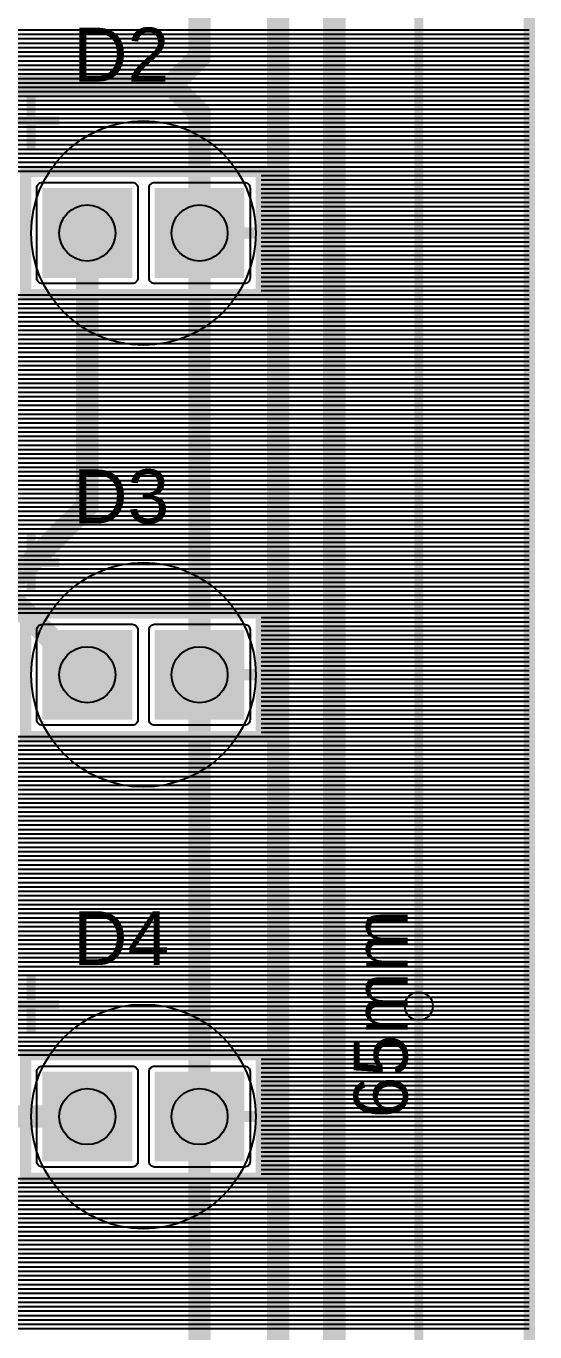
# Model space of a CAD drawing. Header units: centimetres. Extents: x -12.01 to -3.74, y 2.99 to 11.26.
# Drawn here: x -4.888 to -3.737, y 6.513 to 9.468 of the extents above; entities that cross this region are included whole.
import ezdxf

# ---------------------------------------------------------------- set-up
doc = ezdxf.new("R2010")
doc.units = ezdxf.units.CM
doc.layers.get('0').update_dxf_attribs({"linetype": 'CONTINUOUS'})

# ---------------------------------------------------------------- blocks, each defined once
blk = doc.blocks.new('RPAD')
blk.add_trace([(-0.5, -0.5), (-0.5, 0.5), (0.5, -0.5), (0.5, 0.5)])

msp = doc.modelspace()

# ---------------------------------------------------------------- linework, layer by layer
for points, const_width in [([(-12, 4), (-11, 3), (-3.75, 3), (-3.75, 11.25), (-11.5, 11.25), (-12, 10.75), (-12, 4)], 0.0254), ([(-7.21, 5.988), (-7.21, 5.7785), (-7.0485, 5.617), (-7.0485, 5.207), (-7.1755, 5.08), (-7.874, 5.08), (-8.03095, 4.92305), (-8.03095, 3.4925), (-7.90395, 3.3655), (-4.318, 3.3655), (-4.191, 3.4925), (-4.191, 10.922), (-4.318, 11.049), (-6.858, 11.049), (-6.985, 10.922), (-6.985, 10.6045), (-6.858, 10.4775), (-6.858, 10.414), (-6.75, 10.306), (-6.75, 9.75)], 0.0508), ([(-6.75, 10.75), (-6.578, 10.922), (-4.445, 10.922), (-4.318, 10.795), (-4.318, 3.7465), (-4.445, 3.6195), (-7.8105, 3.6195), (-7.9375, 3.7465), (-7.9375, 4.1275), (-7.874, 4.191), (-7.9375, 4.2545), (-7.9375, 4.826), (-7.8105, 4.953), (-7.0485, 4.953), (-6.9215, 5.08), (-6.9215, 6.4615), (-7.21, 6.75)], 0.0508), ([(-4, 4), (-4, 10.5)], 0.02032), ([(-4.5595, 9.3345), (-4.496, 9.398), (-4.496, 10)], 0.0508), ([(-6.6675, 9.017), (-6.604, 9.0805), (-6.477, 9.0805), (-6.4135, 9.144), (-6.0325, 9.144), (-5.588, 8.6995), (-5.207, 8.6995), (-5.08, 8.8265), (-5.08, 9.2075), (-4.953, 9.3345), (-4.5595, 9.3345)], 0.0508), ([(-4.496, 9), (-4.496, 9.271), (-4.5595, 9.3345)], 0.0508), ([(-4.877, 9.3175), (-4.877, 9.1905)], 0.02032), ([(-4.877, 9.3175), (-4.877, 9.1905)], 0.02032), ([(-4.9405, 9.254), (-4.8135, 9.254)], 0.02032), ([(-4.9405, 9.254), (-4.8135, 9.254)], 0.02032), ([(-4.356301, 8.860301), (-4.889699, 8.860301), (-4.889699, 9.139699), (-4.356301, 9.139699), (-4.356301, 8.860301)], 0.0254), ([(-4.496, 9.139699), (-4.496, 9)], 0.0254), ([(-4.75, 9), (-4.75, 8.382), (-4.902, 8.23), (-5.75, 8.23)], 0.0508), ([(-4.496, 9), (-4.496, 8)], 0.0508), ([(-4.356301, 9), (-4.496, 9)], 0.0254), ([(-4.496, 8.860301), (-4.496, 9)], 0.0254), ([(-4.877, 8.3175), (-4.877, 8.1905)], 0.02032), ([(-4.877, 8.3175), (-4.877, 8.1905)], 0.02032), ([(-4.9405, 8.254), (-4.8135, 8.254)], 0.02032), ([(-4.9405, 8.254), (-4.8135, 8.254)], 0.02032), ([(-4.75, 8), (-4.9031, 8.1531), (-5.5245, 8.1531), (-5.6131, 8.0645), (-5.9155, 8.0645), (-6.25, 7.73)], 0.0508), ([(-4.356301, 7.860301), (-4.889699, 7.860301), (-4.889699, 8.139699), (-4.356301, 8.139699), (-4.356301, 7.860301)], 0.0254), ([(-4.496, 8.139699), (-4.496, 8)], 0.0254), ([(-4.496, 8), (-4.496, 7)], 0.0508), ([(-4.356301, 8), (-4.496, 8)], 0.0254), ([(-4.496, 7.860301), (-4.496, 8)], 0.0254), ([(-4.877, 7.3175), (-4.877, 7.1905)], 0.02032), ([(-4.877, 7.3175), (-4.877, 7.1905)], 0.02032), ([(-4.9405, 7.254), (-4.8135, 7.254)], 0.02032), ([(-4.9405, 7.254), (-4.8135, 7.254)], 0.02032), ([(-4.356301, 6.860301), (-4.889699, 6.860301), (-4.889699, 7.139699), (-4.356301, 7.139699), (-4.356301, 6.860301)], 0.0254), ([(-4.496, 7.139699), (-4.496, 7)], 0.0254), ([(-5.25, 6.73), (-4.98, 7), (-4.75, 7)], 0.0508), ([(-4.496, 7), (-4.496, 6)], 0.0508), ([(-4.356301, 7), (-4.496, 7)], 0.0254), ([(-4.496, 6.860301), (-4.496, 7)], 0.0254)]:
    msp.add_lwpolyline(points, dxfattribs=dict(const_width=const_width))
for points in [[(-5.623001, 9.46), (-3.75, 9.46)], [(-5.640396, 9.43), (-3.75, 9.43)], [(-5.630396, 9.44), (-3.75, 9.44)], [(-5.623001, 9.45), (-3.75, 9.45)], [(-5.670396, 9.4), (-3.75, 9.4)], [(-5.660396, 9.41), (-3.75, 9.41)], [(-5.650396, 9.42), (-3.75, 9.42)], [(-6.555396, 9.37), (-3.75, 9.37)], [(-5.690396, 9.38), (-3.75, 9.38)], [(-5.680396, 9.39), (-3.75, 9.39)], [(-6.545396, 9.36), (-3.75, 9.36)], [(-6.535396, 9.35), (-3.75, 9.35)], [(-6.525396, 9.34), (-3.75, 9.34)], [(-6.515396, 9.33), (-3.75, 9.33)], [(-6.505396, 9.32), (-3.75, 9.32)], [(-6.495396, 9.31), (-3.75, 9.31)], [(-6.488001, 9.3), (-3.75, 9.3)], [(-6.488001, 9.29), (-3.75, 9.29)], [(-6.488001, 9.28), (-3.75, 9.28)], [(-6.488001, 9.27), (-3.75, 9.27)], [(-6.488001, 9.26), (-3.75, 9.26)], [(-6.488001, 9.25), (-3.75, 9.25)], [(-6.488001, 9.24), (-3.75, 9.24)], [(-6.488001, 9.23), (-3.75, 9.23)], [(-6.488001, 9.22), (-3.75, 9.22)], [(-6.488001, 9.21), (-3.75, 9.21)], [(-6.488001, 9.2), (-3.75, 9.2)], [(-6.515396, 9.17), (-3.75, 9.17)], [(-6.505396, 9.18), (-3.75, 9.18)], [(-6.495396, 9.19), (-3.75, 9.19)], [(-6.545396, 9.14), (-3.75, 9.14)], [(-6.535396, 9.15), (-3.75, 9.15)], [(-6.525396, 9.16), (-3.75, 9.16)], [(-4.356301, 9.13), (-3.75, 9.13)], [(-4.356301, 9.12), (-3.75, 9.12)], [(-4.356301, 9.11), (-3.75, 9.11)], [(-4.356301, 9.1), (-3.75, 9.1)], [(-4.356301, 9.09), (-3.75, 9.09)], [(-4.356301, 9.08), (-3.75, 9.08)], [(-4.356301, 9.07), (-3.75, 9.07)], [(-4.356301, 9.06), (-3.75, 9.06)], [(-4.356301, 9.05), (-3.75, 9.05)], [(-4.356301, 9.04), (-3.75, 9.04)], [(-4.356301, 9.03), (-3.75, 9.03)], [(-4.356301, 9.02), (-3.75, 9.02)], [(-4.356301, 9.01), (-3.75, 9.01)], [(-4.356301, 9), (-3.75, 9)], [(-4.356301, 8.99), (-3.75, 8.99)], [(-4.356301, 8.98), (-3.75, 8.98)], [(-4.356301, 8.97), (-3.75, 8.97)], [(-4.356301, 8.96), (-3.75, 8.96)], [(-4.356301, 8.95), (-3.75, 8.95)], [(-4.356301, 8.94), (-3.75, 8.94)], [(-4.356301, 8.93), (-3.75, 8.93)], [(-4.356301, 8.92), (-3.75, 8.92)], [(-4.356301, 8.91), (-3.75, 8.91)], [(-4.356301, 8.9), (-3.75, 8.9)], [(-4.356301, 8.89), (-3.75, 8.89)], [(-4.356301, 8.88), (-3.75, 8.88)], [(-4.356301, 8.87), (-3.75, 8.87)], [(-7.076515, 8.85), (-3.75, 8.85)], [(-7.066515, 8.84), (-3.75, 8.84)], [(-5.190396, 8.86), (-3.75, 8.86)], [(-7.056515, 8.83), (-3.75, 8.83)], [(-7.046515, 8.82), (-3.75, 8.82)], [(-7.044901, 8.81), (-3.75, 8.81)], [(-7.044901, 8.8), (-3.75, 8.8)], [(-7.044901, 8.79), (-3.75, 8.79)], [(-7.044901, 8.78), (-3.75, 8.78)], [(-7.044901, 8.77), (-3.75, 8.77)], [(-7.044901, 8.76), (-3.75, 8.76)], [(-7.044901, 8.75), (-3.75, 8.75)], [(-7.044901, 8.74), (-3.75, 8.74)], [(-7.044901, 8.73), (-3.75, 8.73)], [(-7.044901, 8.72), (-3.75, 8.72)], [(-7.044901, 8.71), (-3.75, 8.71)], [(-7.044901, 8.7), (-3.75, 8.7)], [(-7.044901, 8.69), (-3.75, 8.69)], [(-7.056515, 8.67), (-3.75, 8.67)], [(-7.046515, 8.68), (-3.75, 8.68)], [(-7.086515, 8.64), (-3.75, 8.64)], [(-7.076515, 8.65), (-3.75, 8.65)], [(-7.066515, 8.66), (-3.75, 8.66)], [(-7.116515, 8.61), (-3.75, 8.61)], [(-7.106515, 8.62), (-3.75, 8.62)], [(-7.096515, 8.63), (-3.75, 8.63)], [(-12, 8.58), (-3.75, 8.58)], [(-7.136515, 8.59), (-3.75, 8.59)], [(-7.126515, 8.6), (-3.75, 8.6)], [(-12, 8.57), (-3.75, 8.57)], [(-12, 8.56), (-3.75, 8.56)], [(-12, 8.55), (-3.75, 8.55)], [(-12, 8.54), (-3.75, 8.54)], [(-12, 8.53), (-3.75, 8.53)], [(-12, 8.52), (-3.75, 8.52)], [(-12, 8.51), (-3.75, 8.51)], [(-12, 8.5), (-3.75, 8.5)], [(-12, 8.49), (-3.75, 8.49)], [(-12, 8.48), (-3.75, 8.48)], [(-12, 8.47), (-3.75, 8.47)], [(-12, 8.46), (-3.75, 8.46)], [(-12, 8.45), (-3.75, 8.45)], [(-12, 8.44), (-3.75, 8.44)], [(-12, 8.43), (-3.75, 8.43)], [(-12, 8.42), (-3.75, 8.42)], [(-12, 8.41), (-3.75, 8.41)], [(-12, 8.4), (-3.75, 8.4)], [(-12, 8.39), (-3.75, 8.39)], [(-12, 8.38), (-3.75, 8.38)], [(-12, 8.37), (-3.75, 8.37)], [(-12, 8.36), (-3.75, 8.36)], [(-5.690396, 8.35), (-3.75, 8.35)], [(-5.680396, 8.34), (-3.75, 8.34)], [(-5.670396, 8.33), (-3.75, 8.33)], [(-5.660396, 8.32), (-3.75, 8.32)], [(-5.650396, 8.31), (-3.75, 8.31)], [(-5.640396, 8.3), (-3.75, 8.3)], [(-5.630396, 8.29), (-3.75, 8.29)], [(-5.623001, 8.28), (-3.75, 8.28)], [(-5.623001, 8.27), (-3.75, 8.27)], [(-5.623001, 8.26), (-3.75, 8.26)], [(-5.623001, 8.25), (-3.75, 8.25)], [(-5.623001, 8.24), (-3.75, 8.24)], [(-5.623001, 8.23), (-3.75, 8.23)], [(-5.623001, 8.22), (-3.75, 8.22)], [(-5.623001, 8.21), (-3.75, 8.21)], [(-5.623001, 8.2), (-3.75, 8.2)], [(-5.623001, 8.19), (-3.75, 8.19)], [(-5.640396, 8.16), (-3.75, 8.16)], [(-5.630396, 8.17), (-3.75, 8.17)], [(-5.623001, 8.18), (-3.75, 8.18)], [(-5.660396, 8.14), (-3.75, 8.14)], [(-5.650396, 8.15), (-3.75, 8.15)], [(-4.356301, 8.13), (-3.75, 8.13)], [(-4.356301, 8.12), (-3.75, 8.12)], [(-4.356301, 8.11), (-3.75, 8.11)], [(-4.356301, 8.1), (-3.75, 8.1)], [(-4.356301, 8.09), (-3.75, 8.09)], [(-4.356301, 8.08), (-3.75, 8.08)], [(-4.356301, 8.07), (-3.75, 8.07)], [(-4.356301, 8.06), (-3.75, 8.06)], [(-4.356301, 8.05), (-3.75, 8.05)], [(-4.356301, 8.04), (-3.75, 8.04)], [(-4.356301, 8.03), (-3.75, 8.03)], [(-4.356301, 8.02), (-3.75, 8.02)], [(-4.356301, 8.01), (-3.75, 8.01)], [(-4.356301, 8), (-3.75, 8)], [(-4.356301, 7.99), (-3.75, 7.99)], [(-4.356301, 7.98), (-3.75, 7.98)], [(-4.356301, 7.97), (-3.75, 7.97)], [(-4.356301, 7.96), (-3.75, 7.96)], [(-4.356301, 7.95), (-3.75, 7.95)], [(-4.356301, 7.94), (-3.75, 7.94)], [(-4.356301, 7.93), (-3.75, 7.93)], [(-4.356301, 7.92), (-3.75, 7.92)], [(-4.356301, 7.91), (-3.75, 7.91)], [(-4.356301, 7.9), (-3.75, 7.9)], [(-4.356301, 7.89), (-3.75, 7.89)], [(-4.356301, 7.88), (-3.75, 7.88)], [(-4.356301, 7.87), (-3.75, 7.87)], [(-5.373001, 7.86), (-3.75, 7.86)], [(-5.373001, 7.85), (-3.75, 7.85)], [(-5.373001, 7.84), (-3.75, 7.84)], [(-5.395396, 7.81), (-3.75, 7.81)], [(-5.385396, 7.82), (-3.75, 7.82)], [(-5.375396, 7.83), (-3.75, 7.83)], [(-5.425396, 7.78), (-3.75, 7.78)], [(-5.415396, 7.79), (-3.75, 7.79)], [(-5.405396, 7.8), (-3.75, 7.8)], [(-6.123001, 7.75), (-3.75, 7.75)], [(-5.445396, 7.76), (-3.75, 7.76)], [(-5.435396, 7.77), (-3.75, 7.77)], [(-6.123001, 7.74), (-3.75, 7.74)], [(-6.123001, 7.73), (-3.75, 7.73)], [(-6.123001, 7.72), (-3.75, 7.72)], [(-6.123001, 7.71), (-3.75, 7.71)], [(-6.123001, 7.7), (-3.75, 7.7)], [(-6.123001, 7.69), (-3.75, 7.69)], [(-6.140396, 7.66), (-3.75, 7.66)], [(-6.130396, 7.67), (-3.75, 7.67)], [(-6.123001, 7.68), (-3.75, 7.68)], [(-6.170396, 7.63), (-3.75, 7.63)], [(-6.160396, 7.64), (-3.75, 7.64)], [(-6.150396, 7.65), (-3.75, 7.65)], [(-11.152436, 7.6), (-3.75, 7.6)], [(-6.190396, 7.61), (-3.75, 7.61)], [(-6.180396, 7.62), (-3.75, 7.62)], [(-11.142436, 7.59), (-3.75, 7.59)], [(-11.132436, 7.58), (-3.75, 7.58)], [(-11.122436, 7.57), (-3.75, 7.57)], [(-11.112436, 7.56), (-3.75, 7.56)], [(-11.110301, 7.55), (-3.75, 7.55)], [(-11.110301, 7.54), (-3.75, 7.54)], [(-11.110301, 7.53), (-3.75, 7.53)], [(-11.110301, 7.52), (-3.75, 7.52)], [(-11.110301, 7.51), (-3.75, 7.51)], [(-11.110301, 7.5), (-3.75, 7.5)], [(-11.110301, 7.49), (-3.75, 7.49)], [(-11.110301, 7.48), (-3.75, 7.48)], [(-11.110301, 7.47), (-3.75, 7.47)], [(-11.110301, 7.46), (-3.75, 7.46)], [(-11.110301, 7.45), (-3.75, 7.45)], [(-11.132436, 7.42), (-3.75, 7.42)], [(-11.122436, 7.43), (-3.75, 7.43)], [(-11.112436, 7.44), (-3.75, 7.44)], [(-11.162436, 7.39), (-3.75, 7.39)], [(-11.152436, 7.4), (-3.75, 7.4)], [(-11.142436, 7.41), (-3.75, 7.41)], [(-11.172436, 7.38), (-3.75, 7.38)], [(-5.440396, 7.37), (-3.75, 7.37)], [(-5.430396, 7.36), (-3.75, 7.36)], [(-5.420396, 7.35), (-3.75, 7.35)], [(-5.410396, 7.34), (-3.75, 7.34)], [(-5.400396, 7.33), (-3.75, 7.33)], [(-5.390396, 7.32), (-3.75, 7.32)], [(-5.380396, 7.31), (-3.75, 7.31)], [(-5.373001, 7.3), (-3.75, 7.3)], [(-5.373001, 7.29), (-3.75, 7.29)], [(-5.373001, 7.28), (-3.75, 7.28)], [(-5.373001, 7.27), (-3.75, 7.27)], [(-5.373001, 7.26), (-3.75, 7.26)], [(-5.373001, 7.25), (-3.75, 7.25)], [(-5.373001, 7.24), (-3.75, 7.24)], [(-5.373001, 7.23), (-3.75, 7.23)], [(-5.373001, 7.22), (-3.75, 7.22)], [(-5.380396, 7.19), (-3.75, 7.19)], [(-5.373001, 7.21), (-3.75, 7.21)], [(-5.373001, 7.2), (-3.75, 7.2)], [(-5.410396, 7.16), (-3.75, 7.16)], [(-5.400396, 7.17), (-3.75, 7.17)], [(-5.390396, 7.18), (-3.75, 7.18)], [(-5.430396, 7.14), (-3.75, 7.14)], [(-5.420396, 7.15), (-3.75, 7.15)], [(-4.356301, 7.13), (-3.75, 7.13)], [(-4.356301, 7.12), (-3.75, 7.12)], [(-4.356301, 7.11), (-3.75, 7.11)], [(-4.356301, 7.1), (-3.75, 7.1)], [(-4.356301, 7.09), (-3.75, 7.09)], [(-4.356301, 7.08), (-3.75, 7.08)], [(-4.356301, 7.07), (-3.75, 7.07)], [(-4.356301, 7.06), (-3.75, 7.06)], [(-4.356301, 7.05), (-3.75, 7.05)], [(-4.356301, 7.04), (-3.75, 7.04)], [(-4.356301, 7.03), (-3.75, 7.03)], [(-4.356301, 7.02), (-3.75, 7.02)], [(-4.356301, 7.01), (-3.75, 7.01)], [(-4.356301, 7), (-3.75, 7)], [(-4.356301, 6.99), (-3.75, 6.99)], [(-4.356301, 6.98), (-3.75, 6.98)], [(-4.356301, 6.97), (-3.75, 6.97)], [(-4.356301, 6.96), (-3.75, 6.96)], [(-4.356301, 6.95), (-3.75, 6.95)], [(-4.356301, 6.94), (-3.75, 6.94)], [(-4.356301, 6.93), (-3.75, 6.93)], [(-4.356301, 6.92), (-3.75, 6.92)], [(-4.356301, 6.91), (-3.75, 6.91)], [(-4.356301, 6.9), (-3.75, 6.9)], [(-4.356301, 6.89), (-3.75, 6.89)], [(-6.045396, 6.86), (-3.75, 6.86)], [(-4.356301, 6.88), (-3.75, 6.88)], [(-4.356301, 6.87), (-3.75, 6.87)], [(-5.190396, 6.85), (-3.75, 6.85)], [(-5.180396, 6.84), (-3.75, 6.84)], [(-5.170396, 6.83), (-3.75, 6.83)], [(-5.160396, 6.82), (-3.75, 6.82)], [(-5.150396, 6.81), (-3.75, 6.81)], [(-5.140396, 6.8), (-3.75, 6.8)], [(-5.130396, 6.79), (-3.75, 6.79)], [(-5.123001, 6.78), (-3.75, 6.78)], [(-5.123001, 6.77), (-3.75, 6.77)], [(-5.123001, 6.76), (-3.75, 6.76)], [(-5.123001, 6.75), (-3.75, 6.75)], [(-5.123001, 6.74), (-3.75, 6.74)], [(-5.123001, 6.73), (-3.75, 6.73)], [(-5.123001, 6.72), (-3.75, 6.72)], [(-5.123001, 6.71), (-3.75, 6.71)], [(-5.123001, 6.7), (-3.75, 6.7)], [(-5.123001, 6.69), (-3.75, 6.69)], [(-5.140396, 6.66), (-3.75, 6.66)], [(-5.130396, 6.67), (-3.75, 6.67)], [(-5.123001, 6.68), (-3.75, 6.68)], [(-5.170396, 6.63), (-3.75, 6.63)], [(-5.160396, 6.64), (-3.75, 6.64)], [(-5.150396, 6.65), (-3.75, 6.65)], [(-7.126515, 6.6), (-3.75, 6.6)], [(-5.190396, 6.61), (-3.75, 6.61)], [(-5.180396, 6.62), (-3.75, 6.62)], [(-12, 6.58), (-3.75, 6.58)], [(-12, 6.57), (-3.75, 6.57)], [(-7.136515, 6.59), (-3.75, 6.59)], [(-12, 6.56), (-3.75, 6.56)], [(-12, 6.55), (-3.75, 6.55)], [(-12, 6.54), (-3.75, 6.54)], [(-12, 6.53), (-3.75, 6.53)], [(-12, 6.52), (-3.75, 6.52)]]:
    msp.add_lwpolyline(points)
for points in [[(-4.8516, 9.1143), (-4.6484, 9.1143), (-4.645803, 9.114047), (-4.643402, 9.11332), (-4.641242, 9.112165), (-4.639371, 9.110629), (-4.637835, 9.108757), (-4.63668, 9.106598), (-4.635953, 9.104197), (-4.6357, 9.1016), (-4.6357, 8.8984), (-4.635953, 8.895803), (-4.63668, 8.893402), (-4.637835, 8.891243), (-4.639371, 8.889371), (-4.641242, 8.887835), (-4.643402, 8.88668), (-4.645803, 8.885953), (-4.6484, 8.8857), (-4.8516, 8.8857), (-4.854197, 8.885953), (-4.856598, 8.88668), (-4.858758, 8.887835), (-4.860629, 8.889371), (-4.862165, 8.891243), (-4.86332, 8.893402), (-4.864047, 8.895803), (-4.8643, 8.8984), (-4.8643, 9.1016), (-4.864047, 9.104197), (-4.86332, 9.106598), (-4.862165, 9.108757), (-4.860629, 9.110629), (-4.858758, 9.112165), (-4.856598, 9.11332), (-4.854197, 9.114047), (-4.8516, 9.1143)], [(-4.5976, 9.1143), (-4.3944, 9.1143), (-4.391803, 9.114047), (-4.389402, 9.11332), (-4.387242, 9.112165), (-4.385371, 9.110629), (-4.383835, 9.108757), (-4.38268, 9.106598), (-4.381953, 9.104197), (-4.3817, 9.1016), (-4.3817, 8.8984), (-4.381953, 8.895803), (-4.38268, 8.893402), (-4.383835, 8.891243), (-4.385371, 8.889371), (-4.387242, 8.887835), (-4.389402, 8.88668), (-4.391803, 8.885953), (-4.3944, 8.8857), (-4.5976, 8.8857), (-4.600197, 8.885953), (-4.602598, 8.88668), (-4.604758, 8.887835), (-4.606629, 8.889371), (-4.608165, 8.891243), (-4.60932, 8.893402), (-4.610047, 8.895803), (-4.6103, 8.8984), (-4.6103, 9.1016), (-4.610047, 9.104197), (-4.60932, 9.106598), (-4.608165, 9.108757), (-4.606629, 9.110629), (-4.604758, 9.112165), (-4.602598, 9.11332), (-4.600197, 9.114047), (-4.5976, 9.1143)], [(-4.8516, 8.1143), (-4.6484, 8.1143), (-4.645803, 8.114047), (-4.643402, 8.11332), (-4.641242, 8.112165), (-4.639371, 8.110629), (-4.637835, 8.108757), (-4.63668, 8.106598), (-4.635953, 8.104197), (-4.6357, 8.1016), (-4.6357, 7.8984), (-4.635953, 7.895803), (-4.63668, 7.893402), (-4.637835, 7.891243), (-4.639371, 7.889371), (-4.641242, 7.887835), (-4.643402, 7.88668), (-4.645803, 7.885953), (-4.6484, 7.8857), (-4.8516, 7.8857), (-4.854197, 7.885953), (-4.856598, 7.88668), (-4.858758, 7.887835), (-4.860629, 7.889371), (-4.862165, 7.891243), (-4.86332, 7.893402), (-4.864047, 7.895803), (-4.8643, 7.8984), (-4.8643, 8.1016), (-4.864047, 8.104197), (-4.86332, 8.106598), (-4.862165, 8.108757), (-4.860629, 8.110629), (-4.858758, 8.112165), (-4.856598, 8.11332), (-4.854197, 8.114047), (-4.8516, 8.1143)], [(-4.5976, 8.1143), (-4.3944, 8.1143), (-4.391803, 8.114047), (-4.389402, 8.11332), (-4.387242, 8.112165), (-4.385371, 8.110629), (-4.383835, 8.108757), (-4.38268, 8.106598), (-4.381953, 8.104197), (-4.3817, 8.1016), (-4.3817, 7.8984), (-4.381953, 7.895803), (-4.38268, 7.893402), (-4.383835, 7.891243), (-4.385371, 7.889371), (-4.387242, 7.887835), (-4.389402, 7.88668), (-4.391803, 7.885953), (-4.3944, 7.8857), (-4.5976, 7.8857), (-4.600197, 7.885953), (-4.602598, 7.88668), (-4.604758, 7.887835), (-4.606629, 7.889371), (-4.608165, 7.891243), (-4.60932, 7.893402), (-4.610047, 7.895803), (-4.6103, 7.8984), (-4.6103, 8.1016), (-4.610047, 8.104197), (-4.60932, 8.106598), (-4.608165, 8.108757), (-4.606629, 8.110629), (-4.604758, 8.112165), (-4.602598, 8.11332), (-4.600197, 8.114047), (-4.5976, 8.1143)], [(-4.8516, 7.1143), (-4.6484, 7.1143), (-4.645803, 7.114047), (-4.643402, 7.11332), (-4.641242, 7.112165), (-4.639371, 7.110629), (-4.637835, 7.108757), (-4.63668, 7.106598), (-4.635953, 7.104197), (-4.6357, 7.1016), (-4.6357, 6.8984), (-4.635953, 6.895803), (-4.63668, 6.893402), (-4.637835, 6.891243), (-4.639371, 6.889371), (-4.641242, 6.887835), (-4.643402, 6.88668), (-4.645803, 6.885953), (-4.6484, 6.8857), (-4.8516, 6.8857), (-4.854197, 6.885953), (-4.856598, 6.88668), (-4.858758, 6.887835), (-4.860629, 6.889371), (-4.862165, 6.891243), (-4.86332, 6.893402), (-4.864047, 6.895803), (-4.8643, 6.8984), (-4.8643, 7.1016), (-4.864047, 7.104197), (-4.86332, 7.106598), (-4.862165, 7.108757), (-4.860629, 7.110629), (-4.858758, 7.112165), (-4.856598, 7.11332), (-4.854197, 7.114047), (-4.8516, 7.1143)], [(-4.5976, 7.1143), (-4.3944, 7.1143), (-4.391803, 7.114047), (-4.389402, 7.11332), (-4.387242, 7.112165), (-4.385371, 7.110629), (-4.383835, 7.108757), (-4.38268, 7.106598), (-4.381953, 7.104197), (-4.3817, 7.1016), (-4.3817, 6.8984), (-4.381953, 6.895803), (-4.38268, 6.893402), (-4.383835, 6.891243), (-4.385371, 6.889371), (-4.387242, 6.887835), (-4.389402, 6.88668), (-4.391803, 6.885953), (-4.3944, 6.8857), (-4.5976, 6.8857), (-4.600197, 6.885953), (-4.602598, 6.88668), (-4.604758, 6.887835), (-4.606629, 6.889371), (-4.608165, 6.891243), (-4.60932, 6.893402), (-4.610047, 6.895803), (-4.6103, 6.8984), (-4.6103, 7.1016), (-4.610047, 7.104197), (-4.60932, 7.106598), (-4.608165, 7.108757), (-4.606629, 7.110629), (-4.604758, 7.112165), (-4.602598, 7.11332), (-4.600197, 7.114047), (-4.5976, 7.1143)]]:
    msp.add_lwpolyline(points, close=True)
for centre, radius in [((-4.623, 9), 0.254), ((-4.623, 9), 0.254), ((-4.75, 9), 0.0635), ((-4.496, 9), 0.0635), ((-4.623, 9), 0), ((-4.623, 9), 0), ((-4.623, 8), 0.254), ((-4.623, 8), 0.254), ((-4.75, 8), 0.0635), ((-4.496, 8), 0.0635), ((-4.623, 8), 0), ((-4.623, 8), 0), ((-4, 7.25), 0.03175), ((-4.623, 7), 0.254), ((-4.623, 7), 0.254), ((-4.75, 7), 0.0635), ((-4.496, 7), 0.0635), ((-4.623, 7), 0), ((-4.623, 7), 0)]:
    msp.add_circle(centre, radius)

# ---------------------------------------------------------------- block references
at = {"xscale": 0.2032, "yscale": 0.2032}
for p in [(-4.75, 9), (-4.496, 9), (-4.75, 8), (-4.496, 8), (-4.75, 7), (-4.496, 7)]:
    msp.add_blockref('RPAD', p, dxfattribs=at)

# ---------------------------------------------------------------- texts
at = {"width": 1.041667}
for s, p in [('D2', (-4.78175, 9.3429)), ('D2', (-4.78175, 9.3429)), ('D3', (-4.78175, 8.3429)), ('D3', (-4.78175, 8.3429)), ('D4', (-4.78175, 7.3429)), ('D4', (-4.78175, 7.3429))]:
    msp.add_text(s, height=0.12192, dxfattribs=at).set_placement(p)
msp.add_text('65mm', height=0.12192, rotation=90, dxfattribs=at).set_placement((-4.0254, 6.996))

doc.saveas('drawing.dxf')
